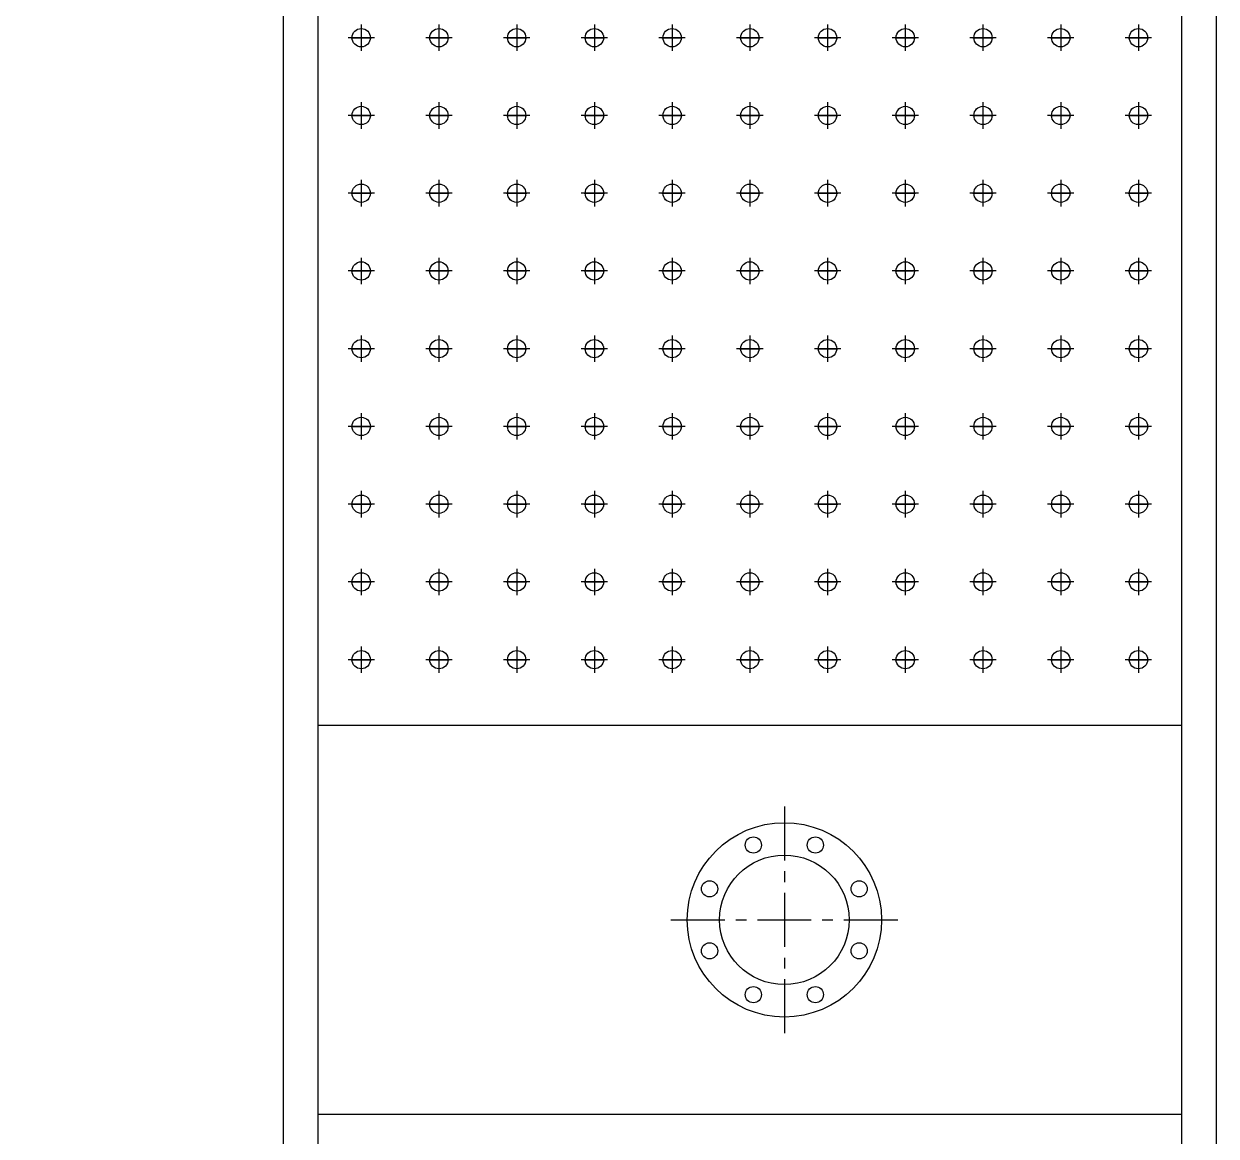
# Model space of a CAD drawing. Header units: millimetres. Extents: x 0 to 16815, y 0 to 11890.
# Drawn here: x 6004 to 7385, y 8856 to 10144 of the extents above; entities that cross this region are included whole.
import ezdxf

# ---------------------------------------------------------------- set-up
doc = ezdxf.new("R2010")
doc.units = ezdxf.units.MM
doc.linetypes.add('CENTER', pattern=[2, 1.25, -0.25, 0.25, -0.25])
doc.layers.add('CENTER', color=1, linetype='CENTER')

msp = doc.modelspace()

# ---------------------------------------------------------------- linework, layer by layer
at = {"color": 3}
for p, q in [((6304.8, 7646.3), (6304.8, 10566.3)), ((6344.8, 7646.3), (6344.8, 10566.3)), ((7344.8, 9331.3), (6344.8, 9331.3)), ((6344.8, 8881.3), (7344.8, 8881.3))]:
    msp.add_line(p, q, dxfattribs=at)
for points in [[(1984.8, 7606.3), (1984.8, 10606.3), (7384.8, 10606.3), (7384.8, 7606.3)], [(2024.8, 7646.3), (2024.8, 10566.3), (7344.8, 10566.3), (7344.8, 7646.3)]]:
    msp.add_lwpolyline(points, close=True, dxfattribs=at)
for centre in [(6394.8, 10127.5), (6484.8, 10127.5), (6574.8, 10127.5), (6664.8, 10127.5), (6754.8, 10127.5), (6844.8, 10127.5), (6934.8, 10127.5), (7024.8, 10127.5), (7114.8, 10127.5), (7204.8, 10127.5), (7294.8, 10127.5), (6394.8, 10037.5), (6484.8, 10037.5), (6574.8, 10037.5), (6664.8, 10037.5), (6754.8, 10037.5), (6844.8, 10037.5), (6934.8, 10037.5), (7024.8, 10037.5), (7114.8, 10037.5), (7204.8, 10037.5), (7294.8, 10037.5), (6394.8, 9947.5), (6484.8, 9947.5), (6574.8, 9947.5), (6664.8, 9947.5), (6754.8, 9947.5), (6844.8, 9947.5), (6934.8, 9947.5), (7024.8, 9947.5), (7114.8, 9947.5), (7204.8, 9947.5), (7294.8, 9947.5), (6394.8, 9857.5), (6484.8, 9857.5), (6574.8, 9857.5), (6664.8, 9857.5), (6754.8, 9857.5), (6844.8, 9857.5), (6934.8, 9857.5), (7024.8, 9857.5), (7114.8, 9857.5), (7204.8, 9857.5), (7294.8, 9857.5), (6394.8, 9767.5), (6484.8, 9767.5), (6574.8, 9767.5), (6664.8, 9767.5), (6754.8, 9767.5), (6844.8, 9767.5), (6934.8, 9767.5), (7024.8, 9767.5), (7114.8, 9767.5), (7204.8, 9767.5), (7294.8, 9767.5), (6394.8, 9677.5), (6484.8, 9677.5), (6574.8, 9677.5), (6664.8, 9677.5), (6754.8, 9677.5), (6844.8, 9677.5), (6934.8, 9677.5), (7024.8, 9677.5), (7114.8, 9677.5), (7204.8, 9677.5), (7294.8, 9677.5), (6394.8, 9587.5), (6484.8, 9587.5), (6574.8, 9587.5), (6664.8, 9587.5), (6754.8, 9587.5), (6844.8, 9587.5), (6934.8, 9587.5), (7024.8, 9587.5), (7114.8, 9587.5), (7204.8, 9587.5), (7294.8, 9587.5), (6394.8, 9497.5), (6484.8, 9497.5), (6574.8, 9497.5), (6664.8, 9497.5), (6754.8, 9497.5), (6844.8, 9497.5), (6934.8, 9497.5), (7024.8, 9497.5), (7114.8, 9497.5), (7204.8, 9497.5), (7294.8, 9497.5), (6394.8, 9407.5), (6484.8, 9407.5), (6574.8, 9407.5), (6664.8, 9407.5), (6754.8, 9407.5), (6844.8, 9407.5), (6934.8, 9407.5), (7024.8, 9407.5), (7114.8, 9407.5), (7204.8, 9407.5), (7294.8, 9407.5)]:
    msp.add_circle(centre, 10.6)
for centre, radius in [((6884.8, 9106.3), 112.5), ((6848.9, 9192.9), 9.38), ((6920.7, 9192.9), 9.38), ((6884.8, 9106.3), 75), ((6798.2, 9142.2), 9.38), ((6971.4, 9142.2), 9.38), ((6798.2, 9070.4), 9.38), ((6971.4, 9070.4), 9.38), ((6848.9, 9019.7), 9.38), ((6920.7, 9019.7), 9.38)]:
    msp.add_circle(centre, radius, dxfattribs=at)
at = {"layer": 'CENTER', "linetype": 'CENTER', "ltscale": 50}
for p, q in [((6394.8, 10142.8), (6394.8, 10112.2)), ((6394.8, 10139.3), (6394.8, 10115.8)), ((6484.8, 10142.8), (6484.8, 10112.2)), ((6484.8, 10139.3), (6484.8, 10115.8)), ((6574.8, 10142.8), (6574.8, 10112.2)), ((6574.8, 10139.3), (6574.8, 10115.8)), ((6664.8, 10142.8), (6664.8, 10112.2)), ((6664.8, 10139.3), (6664.8, 10115.8)), ((6754.8, 10142.8), (6754.8, 10112.2)), ((6754.8, 10139.3), (6754.8, 10115.8)), ((6844.8, 10142.8), (6844.8, 10112.2)), ((6844.8, 10139.3), (6844.8, 10115.8)), ((6934.8, 10142.8), (6934.8, 10112.2)), ((6934.8, 10139.3), (6934.8, 10115.8)), ((7024.8, 10142.8), (7024.8, 10112.2)), ((7024.8, 10139.3), (7024.8, 10115.8)), ((7114.8, 10142.8), (7114.8, 10112.2)), ((7114.8, 10139.3), (7114.8, 10115.8)), ((7204.8, 10142.8), (7204.8, 10112.2)), ((7204.8, 10139.3), (7204.8, 10115.8)), ((7294.8, 10142.8), (7294.8, 10112.2)), ((7294.8, 10139.3), (7294.8, 10115.8)), ((6410.1, 10127.5), (6379.5, 10127.5)), ((6383, 10127.5), (6406.6, 10127.5)), ((6406.6, 10127.5), (6383, 10127.5)), ((6383, 10127.5), (6406.6, 10127.5)), ((6500.1, 10127.5), (6469.5, 10127.5)), ((6473, 10127.5), (6496.6, 10127.5)), ((6496.6, 10127.5), (6473, 10127.5)), ((6473, 10127.5), (6496.6, 10127.5)), ((6590.1, 10127.5), (6559.5, 10127.5)), ((6563, 10127.5), (6586.6, 10127.5)), ((6586.6, 10127.5), (6563, 10127.5)), ((6563, 10127.5), (6586.6, 10127.5)), ((6680.1, 10127.5), (6649.5, 10127.5)), ((6653, 10127.5), (6676.6, 10127.5)), ((6676.6, 10127.5), (6653, 10127.5)), ((6653, 10127.5), (6676.6, 10127.5)), ((6770.1, 10127.5), (6739.5, 10127.5)), ((6743, 10127.5), (6766.6, 10127.5)), ((6766.6, 10127.5), (6743, 10127.5)), ((6743, 10127.5), (6766.6, 10127.5)), ((6860.1, 10127.5), (6829.5, 10127.5)), ((6833, 10127.5), (6856.6, 10127.5)), ((6856.6, 10127.5), (6833, 10127.5)), ((6833, 10127.5), (6856.6, 10127.5)), ((6950.1, 10127.5), (6919.5, 10127.5)), ((6923, 10127.5), (6946.6, 10127.5)), ((6946.6, 10127.5), (6923, 10127.5)), ((6923, 10127.5), (6946.6, 10127.5)), ((7040.1, 10127.5), (7009.5, 10127.5)), ((7013, 10127.5), (7036.6, 10127.5)), ((7036.6, 10127.5), (7013, 10127.5)), ((7013, 10127.5), (7036.6, 10127.5)), ((7130.1, 10127.5), (7099.5, 10127.5)), ((7103, 10127.5), (7126.6, 10127.5)), ((7126.6, 10127.5), (7103, 10127.5)), ((7103, 10127.5), (7126.6, 10127.5)), ((7220.1, 10127.5), (7189.5, 10127.5)), ((7193, 10127.5), (7216.6, 10127.5)), ((7216.6, 10127.5), (7193, 10127.5)), ((7193, 10127.5), (7216.6, 10127.5)), ((7310.1, 10127.5), (7279.5, 10127.5)), ((7283, 10127.5), (7306.6, 10127.5)), ((7306.6, 10127.5), (7283, 10127.5)), ((7283, 10127.5), (7306.6, 10127.5)), ((6394.8, 10052.8), (6394.8, 10022.2)), ((6484.8, 10052.8), (6484.8, 10022.2)), ((6574.8, 10052.8), (6574.8, 10022.2)), ((6664.8, 10052.8), (6664.8, 10022.2)), ((6754.8, 10052.8), (6754.8, 10022.2)), ((6844.8, 10052.8), (6844.8, 10022.2)), ((6934.8, 10052.8), (6934.8, 10022.2)), ((7024.8, 10052.8), (7024.8, 10022.2)), ((7114.8, 10052.8), (7114.8, 10022.2)), ((7204.8, 10052.8), (7204.8, 10022.2)), ((7294.8, 10052.8), (7294.8, 10022.2)), ((6410.1, 10037.5), (6379.5, 10037.5)), ((6383, 10037.5), (6406.6, 10037.5)), ((6406.6, 10037.5), (6383, 10037.5)), ((6383, 10037.5), (6406.6, 10037.5)), ((6394.8, 10049.3), (6394.8, 10025.8)), ((6500.1, 10037.5), (6469.5, 10037.5)), ((6473, 10037.5), (6496.6, 10037.5)), ((6496.6, 10037.5), (6473, 10037.5)), ((6473, 10037.5), (6496.6, 10037.5)), ((6484.8, 10049.3), (6484.8, 10025.8)), ((6590.1, 10037.5), (6559.5, 10037.5)), ((6563, 10037.5), (6586.6, 10037.5)), ((6586.6, 10037.5), (6563, 10037.5)), ((6563, 10037.5), (6586.6, 10037.5)), ((6574.8, 10049.3), (6574.8, 10025.8)), ((6680.1, 10037.5), (6649.5, 10037.5)), ((6653, 10037.5), (6676.6, 10037.5)), ((6676.6, 10037.5), (6653, 10037.5)), ((6653, 10037.5), (6676.6, 10037.5)), ((6664.8, 10049.3), (6664.8, 10025.8)), ((6770.1, 10037.5), (6739.5, 10037.5)), ((6743, 10037.5), (6766.6, 10037.5)), ((6766.6, 10037.5), (6743, 10037.5)), ((6743, 10037.5), (6766.6, 10037.5)), ((6754.8, 10049.3), (6754.8, 10025.8)), ((6860.1, 10037.5), (6829.5, 10037.5)), ((6833, 10037.5), (6856.6, 10037.5)), ((6856.6, 10037.5), (6833, 10037.5)), ((6833, 10037.5), (6856.6, 10037.5)), ((6844.8, 10049.3), (6844.8, 10025.8)), ((6950.1, 10037.5), (6919.5, 10037.5)), ((6923, 10037.5), (6946.6, 10037.5)), ((6946.6, 10037.5), (6923, 10037.5)), ((6923, 10037.5), (6946.6, 10037.5)), ((6934.8, 10049.3), (6934.8, 10025.8)), ((7040.1, 10037.5), (7009.5, 10037.5)), ((7013, 10037.5), (7036.6, 10037.5)), ((7036.6, 10037.5), (7013, 10037.5)), ((7013, 10037.5), (7036.6, 10037.5)), ((7024.8, 10049.3), (7024.8, 10025.8)), ((7130.1, 10037.5), (7099.5, 10037.5)), ((7103, 10037.5), (7126.6, 10037.5)), ((7126.6, 10037.5), (7103, 10037.5)), ((7103, 10037.5), (7126.6, 10037.5)), ((7114.8, 10049.3), (7114.8, 10025.8)), ((7220.1, 10037.5), (7189.5, 10037.5)), ((7193, 10037.5), (7216.6, 10037.5)), ((7216.6, 10037.5), (7193, 10037.5)), ((7193, 10037.5), (7216.6, 10037.5)), ((7204.8, 10049.3), (7204.8, 10025.8)), ((7310.1, 10037.5), (7279.5, 10037.5)), ((7283, 10037.5), (7306.6, 10037.5)), ((7306.6, 10037.5), (7283, 10037.5)), ((7283, 10037.5), (7306.6, 10037.5)), ((7294.8, 10049.3), (7294.8, 10025.8)), ((6394.8, 9962.8), (6394.8, 9932.2)), ((6394.8, 9959.3), (6394.8, 9935.8)), ((6484.8, 9962.8), (6484.8, 9932.2)), ((6484.8, 9959.3), (6484.8, 9935.8)), ((6574.8, 9962.8), (6574.8, 9932.2)), ((6574.8, 9959.3), (6574.8, 9935.8)), ((6664.8, 9962.8), (6664.8, 9932.2)), ((6664.8, 9959.3), (6664.8, 9935.8)), ((6754.8, 9962.8), (6754.8, 9932.2)), ((6754.8, 9959.3), (6754.8, 9935.8)), ((6844.8, 9962.8), (6844.8, 9932.2)), ((6844.8, 9959.3), (6844.8, 9935.8)), ((6934.8, 9962.8), (6934.8, 9932.2)), ((6934.8, 9959.3), (6934.8, 9935.8)), ((7024.8, 9962.8), (7024.8, 9932.2)), ((7024.8, 9959.3), (7024.8, 9935.8)), ((7114.8, 9962.8), (7114.8, 9932.2)), ((7114.8, 9959.3), (7114.8, 9935.8)), ((7204.8, 9962.8), (7204.8, 9932.2)), ((7204.8, 9959.3), (7204.8, 9935.8)), ((7294.8, 9962.8), (7294.8, 9932.2)), ((7294.8, 9959.3), (7294.8, 9935.8)), ((6410.1, 9947.5), (6379.5, 9947.5)), ((6383, 9947.5), (6406.6, 9947.5)), ((6406.6, 9947.5), (6383, 9947.5)), ((6383, 9947.5), (6406.6, 9947.5)), ((6500.1, 9947.5), (6469.5, 9947.5)), ((6473, 9947.5), (6496.6, 9947.5)), ((6496.6, 9947.5), (6473, 9947.5)), ((6473, 9947.5), (6496.6, 9947.5)), ((6590.1, 9947.5), (6559.5, 9947.5)), ((6563, 9947.5), (6586.6, 9947.5)), ((6586.6, 9947.5), (6563, 9947.5)), ((6563, 9947.5), (6586.6, 9947.5)), ((6680.1, 9947.5), (6649.5, 9947.5)), ((6653, 9947.5), (6676.6, 9947.5)), ((6676.6, 9947.5), (6653, 9947.5)), ((6653, 9947.5), (6676.6, 9947.5)), ((6770.1, 9947.5), (6739.5, 9947.5)), ((6743, 9947.5), (6766.6, 9947.5)), ((6766.6, 9947.5), (6743, 9947.5)), ((6743, 9947.5), (6766.6, 9947.5)), ((6860.1, 9947.5), (6829.5, 9947.5)), ((6833, 9947.5), (6856.6, 9947.5)), ((6856.6, 9947.5), (6833, 9947.5)), ((6833, 9947.5), (6856.6, 9947.5)), ((6950.1, 9947.5), (6919.5, 9947.5)), ((6923, 9947.5), (6946.6, 9947.5)), ((6946.6, 9947.5), (6923, 9947.5)), ((6923, 9947.5), (6946.6, 9947.5)), ((7040.1, 9947.5), (7009.5, 9947.5)), ((7013, 9947.5), (7036.6, 9947.5)), ((7036.6, 9947.5), (7013, 9947.5)), ((7013, 9947.5), (7036.6, 9947.5)), ((7130.1, 9947.5), (7099.5, 9947.5)), ((7103, 9947.5), (7126.6, 9947.5)), ((7126.6, 9947.5), (7103, 9947.5)), ((7103, 9947.5), (7126.6, 9947.5)), ((7220.1, 9947.5), (7189.5, 9947.5)), ((7193, 9947.5), (7216.6, 9947.5)), ((7216.6, 9947.5), (7193, 9947.5)), ((7193, 9947.5), (7216.6, 9947.5)), ((7310.1, 9947.5), (7279.5, 9947.5)), ((7283, 9947.5), (7306.6, 9947.5)), ((7306.6, 9947.5), (7283, 9947.5)), ((7283, 9947.5), (7306.6, 9947.5)), ((6394.8, 9872.8), (6394.8, 9842.2)), ((6484.8, 9872.8), (6484.8, 9842.2)), ((6574.8, 9872.8), (6574.8, 9842.2)), ((6664.8, 9872.8), (6664.8, 9842.2)), ((6754.8, 9872.8), (6754.8, 9842.2)), ((6844.8, 9872.8), (6844.8, 9842.2)), ((6934.8, 9872.8), (6934.8, 9842.2)), ((7024.8, 9872.8), (7024.8, 9842.2)), ((7114.8, 9872.8), (7114.8, 9842.2)), ((7204.8, 9872.8), (7204.8, 9842.2)), ((7294.8, 9872.8), (7294.8, 9842.2)), ((6394.8, 9869.3), (6394.8, 9845.8)), ((6484.8, 9869.3), (6484.8, 9845.8)), ((6574.8, 9869.3), (6574.8, 9845.8)), ((6664.8, 9869.3), (6664.8, 9845.8)), ((6754.8, 9869.3), (6754.8, 9845.8)), ((6844.8, 9869.3), (6844.8, 9845.8)), ((6934.8, 9869.3), (6934.8, 9845.8)), ((7024.8, 9869.3), (7024.8, 9845.8)), ((7114.8, 9869.3), (7114.8, 9845.8)), ((7204.8, 9869.3), (7204.8, 9845.8)), ((7294.8, 9869.3), (7294.8, 9845.8)), ((6410.1, 9857.5), (6379.5, 9857.5)), ((6383, 9857.5), (6406.6, 9857.5)), ((6406.6, 9857.5), (6383, 9857.5)), ((6383, 9857.5), (6406.6, 9857.5)), ((6500.1, 9857.5), (6469.5, 9857.5)), ((6473, 9857.5), (6496.6, 9857.5)), ((6496.6, 9857.5), (6473, 9857.5)), ((6473, 9857.5), (6496.6, 9857.5)), ((6590.1, 9857.5), (6559.5, 9857.5)), ((6563, 9857.5), (6586.6, 9857.5)), ((6586.6, 9857.5), (6563, 9857.5)), ((6563, 9857.5), (6586.6, 9857.5)), ((6680.1, 9857.5), (6649.5, 9857.5)), ((6653, 9857.5), (6676.6, 9857.5)), ((6676.6, 9857.5), (6653, 9857.5)), ((6653, 9857.5), (6676.6, 9857.5)), ((6770.1, 9857.5), (6739.5, 9857.5)), ((6743, 9857.5), (6766.6, 9857.5)), ((6766.6, 9857.5), (6743, 9857.5)), ((6743, 9857.5), (6766.6, 9857.5)), ((6860.1, 9857.5), (6829.5, 9857.5)), ((6833, 9857.5), (6856.6, 9857.5)), ((6856.6, 9857.5), (6833, 9857.5)), ((6833, 9857.5), (6856.6, 9857.5)), ((6950.1, 9857.5), (6919.5, 9857.5)), ((6923, 9857.5), (6946.6, 9857.5)), ((6946.6, 9857.5), (6923, 9857.5)), ((6923, 9857.5), (6946.6, 9857.5)), ((7040.1, 9857.5), (7009.5, 9857.5)), ((7013, 9857.5), (7036.6, 9857.5)), ((7036.6, 9857.5), (7013, 9857.5)), ((7013, 9857.5), (7036.6, 9857.5)), ((7130.1, 9857.5), (7099.5, 9857.5)), ((7103, 9857.5), (7126.6, 9857.5)), ((7126.6, 9857.5), (7103, 9857.5)), ((7103, 9857.5), (7126.6, 9857.5)), ((7220.1, 9857.5), (7189.5, 9857.5)), ((7193, 9857.5), (7216.6, 9857.5)), ((7216.6, 9857.5), (7193, 9857.5)), ((7193, 9857.5), (7216.6, 9857.5)), ((7310.1, 9857.5), (7279.5, 9857.5)), ((7283, 9857.5), (7306.6, 9857.5)), ((7306.6, 9857.5), (7283, 9857.5)), ((7283, 9857.5), (7306.6, 9857.5)), ((6394.8, 9782.8), (6394.8, 9752.2)), ((6394.8, 9779.3), (6394.8, 9755.8)), ((6484.8, 9782.8), (6484.8, 9752.2)), ((6484.8, 9779.3), (6484.8, 9755.8)), ((6574.8, 9782.8), (6574.8, 9752.2)), ((6574.8, 9779.3), (6574.8, 9755.8)), ((6664.8, 9782.8), (6664.8, 9752.2)), ((6664.8, 9779.3), (6664.8, 9755.8)), ((6754.8, 9782.8), (6754.8, 9752.2)), ((6754.8, 9779.3), (6754.8, 9755.8)), ((6844.8, 9782.8), (6844.8, 9752.2)), ((6844.8, 9779.3), (6844.8, 9755.8)), ((6934.8, 9782.8), (6934.8, 9752.2)), ((6934.8, 9779.3), (6934.8, 9755.8)), ((7024.8, 9782.8), (7024.8, 9752.2)), ((7024.8, 9779.3), (7024.8, 9755.8)), ((7114.8, 9782.8), (7114.8, 9752.2)), ((7114.8, 9779.3), (7114.8, 9755.8)), ((7204.8, 9782.8), (7204.8, 9752.2)), ((7204.8, 9779.3), (7204.8, 9755.8)), ((7294.8, 9782.8), (7294.8, 9752.2)), ((7294.8, 9779.3), (7294.8, 9755.8)), ((6410.1, 9767.5), (6379.5, 9767.5)), ((6383, 9767.5), (6406.6, 9767.5)), ((6406.6, 9767.5), (6383, 9767.5)), ((6383, 9767.5), (6406.6, 9767.5)), ((6500.1, 9767.5), (6469.5, 9767.5)), ((6473, 9767.5), (6496.6, 9767.5)), ((6496.6, 9767.5), (6473, 9767.5)), ((6473, 9767.5), (6496.6, 9767.5)), ((6590.1, 9767.5), (6559.5, 9767.5)), ((6563, 9767.5), (6586.6, 9767.5)), ((6586.6, 9767.5), (6563, 9767.5)), ((6563, 9767.5), (6586.6, 9767.5)), ((6680.1, 9767.5), (6649.5, 9767.5)), ((6653, 9767.5), (6676.6, 9767.5)), ((6676.6, 9767.5), (6653, 9767.5)), ((6653, 9767.5), (6676.6, 9767.5)), ((6770.1, 9767.5), (6739.5, 9767.5)), ((6743, 9767.5), (6766.6, 9767.5)), ((6766.6, 9767.5), (6743, 9767.5)), ((6743, 9767.5), (6766.6, 9767.5)), ((6860.1, 9767.5), (6829.5, 9767.5)), ((6833, 9767.5), (6856.6, 9767.5)), ((6856.6, 9767.5), (6833, 9767.5)), ((6833, 9767.5), (6856.6, 9767.5)), ((6950.1, 9767.5), (6919.5, 9767.5)), ((6923, 9767.5), (6946.6, 9767.5)), ((6946.6, 9767.5), (6923, 9767.5)), ((6923, 9767.5), (6946.6, 9767.5)), ((7040.1, 9767.5), (7009.5, 9767.5)), ((7013, 9767.5), (7036.6, 9767.5)), ((7036.6, 9767.5), (7013, 9767.5)), ((7013, 9767.5), (7036.6, 9767.5)), ((7130.1, 9767.5), (7099.5, 9767.5)), ((7103, 9767.5), (7126.6, 9767.5)), ((7126.6, 9767.5), (7103, 9767.5)), ((7103, 9767.5), (7126.6, 9767.5)), ((7220.1, 9767.5), (7189.5, 9767.5)), ((7193, 9767.5), (7216.6, 9767.5)), ((7216.6, 9767.5), (7193, 9767.5)), ((7193, 9767.5), (7216.6, 9767.5)), ((7310.1, 9767.5), (7279.5, 9767.5)), ((7283, 9767.5), (7306.6, 9767.5)), ((7306.6, 9767.5), (7283, 9767.5)), ((7283, 9767.5), (7306.6, 9767.5)), ((6394.8, 9692.8), (6394.8, 9662.2)), ((6484.8, 9692.8), (6484.8, 9662.2)), ((6574.8, 9692.8), (6574.8, 9662.2)), ((6664.8, 9692.8), (6664.8, 9662.2)), ((6754.8, 9692.8), (6754.8, 9662.2)), ((6844.8, 9692.8), (6844.8, 9662.2)), ((6934.8, 9692.8), (6934.8, 9662.2)), ((7024.8, 9692.8), (7024.8, 9662.2)), ((7114.8, 9692.8), (7114.8, 9662.2)), ((7204.8, 9692.8), (7204.8, 9662.2)), ((7294.8, 9692.8), (7294.8, 9662.2)), ((6394.8, 9689.3), (6394.8, 9665.8)), ((6484.8, 9689.3), (6484.8, 9665.8)), ((6574.8, 9689.3), (6574.8, 9665.8)), ((6664.8, 9689.3), (6664.8, 9665.8)), ((6754.8, 9689.3), (6754.8, 9665.8)), ((6844.8, 9689.3), (6844.8, 9665.8)), ((6934.8, 9689.3), (6934.8, 9665.8)), ((7024.8, 9689.3), (7024.8, 9665.8)), ((7114.8, 9689.3), (7114.8, 9665.8)), ((7204.8, 9689.3), (7204.8, 9665.8)), ((7294.8, 9689.3), (7294.8, 9665.8)), ((6410.1, 9677.5), (6379.5, 9677.5)), ((6383, 9677.5), (6406.6, 9677.5)), ((6406.6, 9677.5), (6383, 9677.5)), ((6383, 9677.5), (6406.6, 9677.5)), ((6500.1, 9677.5), (6469.5, 9677.5)), ((6473, 9677.5), (6496.6, 9677.5)), ((6496.6, 9677.5), (6473, 9677.5)), ((6473, 9677.5), (6496.6, 9677.5)), ((6590.1, 9677.5), (6559.5, 9677.5)), ((6563, 9677.5), (6586.6, 9677.5)), ((6586.6, 9677.5), (6563, 9677.5)), ((6563, 9677.5), (6586.6, 9677.5)), ((6680.1, 9677.5), (6649.5, 9677.5)), ((6653, 9677.5), (6676.6, 9677.5)), ((6676.6, 9677.5), (6653, 9677.5)), ((6653, 9677.5), (6676.6, 9677.5)), ((6770.1, 9677.5), (6739.5, 9677.5)), ((6743, 9677.5), (6766.6, 9677.5)), ((6766.6, 9677.5), (6743, 9677.5)), ((6743, 9677.5), (6766.6, 9677.5)), ((6860.1, 9677.5), (6829.5, 9677.5)), ((6833, 9677.5), (6856.6, 9677.5)), ((6856.6, 9677.5), (6833, 9677.5)), ((6833, 9677.5), (6856.6, 9677.5)), ((6950.1, 9677.5), (6919.5, 9677.5)), ((6923, 9677.5), (6946.6, 9677.5)), ((6946.6, 9677.5), (6923, 9677.5)), ((6923, 9677.5), (6946.6, 9677.5)), ((7040.1, 9677.5), (7009.5, 9677.5)), ((7013, 9677.5), (7036.6, 9677.5)), ((7036.6, 9677.5), (7013, 9677.5)), ((7013, 9677.5), (7036.6, 9677.5)), ((7130.1, 9677.5), (7099.5, 9677.5)), ((7103, 9677.5), (7126.6, 9677.5)), ((7126.6, 9677.5), (7103, 9677.5)), ((7103, 9677.5), (7126.6, 9677.5)), ((7220.1, 9677.5), (7189.5, 9677.5)), ((7193, 9677.5), (7216.6, 9677.5)), ((7216.6, 9677.5), (7193, 9677.5)), ((7193, 9677.5), (7216.6, 9677.5)), ((7310.1, 9677.5), (7279.5, 9677.5)), ((7283, 9677.5), (7306.6, 9677.5)), ((7306.6, 9677.5), (7283, 9677.5)), ((7283, 9677.5), (7306.6, 9677.5)), ((6394.8, 9602.8), (6394.8, 9572.2)), ((6394.8, 9599.3), (6394.8, 9575.8)), ((6484.8, 9602.8), (6484.8, 9572.2)), ((6484.8, 9599.3), (6484.8, 9575.8)), ((6574.8, 9602.8), (6574.8, 9572.2)), ((6574.8, 9599.3), (6574.8, 9575.8)), ((6664.8, 9602.8), (6664.8, 9572.2)), ((6664.8, 9599.3), (6664.8, 9575.8)), ((6754.8, 9602.8), (6754.8, 9572.2)), ((6754.8, 9599.3), (6754.8, 9575.8)), ((6844.8, 9602.8), (6844.8, 9572.2)), ((6844.8, 9599.3), (6844.8, 9575.8)), ((6934.8, 9602.8), (6934.8, 9572.2)), ((6934.8, 9599.3), (6934.8, 9575.8)), ((7024.8, 9602.8), (7024.8, 9572.2)), ((7024.8, 9599.3), (7024.8, 9575.8)), ((7114.8, 9602.8), (7114.8, 9572.2)), ((7114.8, 9599.3), (7114.8, 9575.8)), ((7204.8, 9602.8), (7204.8, 9572.2)), ((7204.8, 9599.3), (7204.8, 9575.8)), ((7294.8, 9602.8), (7294.8, 9572.2)), ((7294.8, 9599.3), (7294.8, 9575.8)), ((6410.1, 9587.5), (6379.5, 9587.5)), ((6383, 9587.5), (6406.6, 9587.5)), ((6406.6, 9587.5), (6383, 9587.5)), ((6383, 9587.5), (6406.6, 9587.5)), ((6500.1, 9587.5), (6469.5, 9587.5)), ((6473, 9587.5), (6496.6, 9587.5)), ((6496.6, 9587.5), (6473, 9587.5)), ((6473, 9587.5), (6496.6, 9587.5)), ((6590.1, 9587.5), (6559.5, 9587.5)), ((6563, 9587.5), (6586.6, 9587.5)), ((6586.6, 9587.5), (6563, 9587.5)), ((6563, 9587.5), (6586.6, 9587.5)), ((6680.1, 9587.5), (6649.5, 9587.5)), ((6653, 9587.5), (6676.6, 9587.5)), ((6676.6, 9587.5), (6653, 9587.5)), ((6653, 9587.5), (6676.6, 9587.5)), ((6770.1, 9587.5), (6739.5, 9587.5)), ((6743, 9587.5), (6766.6, 9587.5)), ((6766.6, 9587.5), (6743, 9587.5)), ((6743, 9587.5), (6766.6, 9587.5)), ((6860.1, 9587.5), (6829.5, 9587.5)), ((6833, 9587.5), (6856.6, 9587.5)), ((6856.6, 9587.5), (6833, 9587.5)), ((6833, 9587.5), (6856.6, 9587.5)), ((6950.1, 9587.5), (6919.5, 9587.5)), ((6923, 9587.5), (6946.6, 9587.5)), ((6946.6, 9587.5), (6923, 9587.5)), ((6923, 9587.5), (6946.6, 9587.5)), ((7040.1, 9587.5), (7009.5, 9587.5)), ((7013, 9587.5), (7036.6, 9587.5)), ((7036.6, 9587.5), (7013, 9587.5)), ((7013, 9587.5), (7036.6, 9587.5)), ((7130.1, 9587.5), (7099.5, 9587.5)), ((7103, 9587.5), (7126.6, 9587.5)), ((7126.6, 9587.5), (7103, 9587.5)), ((7103, 9587.5), (7126.6, 9587.5)), ((7220.1, 9587.5), (7189.5, 9587.5)), ((7193, 9587.5), (7216.6, 9587.5)), ((7216.6, 9587.5), (7193, 9587.5)), ((7193, 9587.5), (7216.6, 9587.5)), ((7310.1, 9587.5), (7279.5, 9587.5)), ((7283, 9587.5), (7306.6, 9587.5)), ((7306.6, 9587.5), (7283, 9587.5)), ((7283, 9587.5), (7306.6, 9587.5)), ((6394.8, 9512.8), (6394.8, 9482.2)), ((6484.8, 9512.8), (6484.8, 9482.2)), ((6574.8, 9512.8), (6574.8, 9482.2)), ((6664.8, 9512.8), (6664.8, 9482.2)), ((6754.8, 9512.8), (6754.8, 9482.2)), ((6844.8, 9512.8), (6844.8, 9482.2)), ((6934.8, 9512.8), (6934.8, 9482.2)), ((7024.8, 9512.8), (7024.8, 9482.2)), ((7114.8, 9512.8), (7114.8, 9482.2)), ((7204.8, 9512.8), (7204.8, 9482.2)), ((7294.8, 9512.8), (7294.8, 9482.2)), ((6394.8, 9509.3), (6394.8, 9485.8)), ((6484.8, 9509.3), (6484.8, 9485.8)), ((6574.8, 9509.3), (6574.8, 9485.8)), ((6664.8, 9509.3), (6664.8, 9485.8)), ((6754.8, 9509.3), (6754.8, 9485.8)), ((6844.8, 9509.3), (6844.8, 9485.8)), ((6934.8, 9509.3), (6934.8, 9485.8)), ((7024.8, 9509.3), (7024.8, 9485.8)), ((7114.8, 9509.3), (7114.8, 9485.8)), ((7204.8, 9509.3), (7204.8, 9485.8)), ((7294.8, 9509.3), (7294.8, 9485.8)), ((6410.1, 9497.5), (6379.5, 9497.5)), ((6383, 9497.5), (6406.6, 9497.5)), ((6406.6, 9497.5), (6383, 9497.5)), ((6383, 9497.5), (6406.6, 9497.5)), ((6500.1, 9497.5), (6469.5, 9497.5)), ((6473, 9497.5), (6496.6, 9497.5)), ((6496.6, 9497.5), (6473, 9497.5)), ((6473, 9497.5), (6496.6, 9497.5)), ((6590.1, 9497.5), (6559.5, 9497.5)), ((6563, 9497.5), (6586.6, 9497.5)), ((6586.6, 9497.5), (6563, 9497.5)), ((6563, 9497.5), (6586.6, 9497.5)), ((6680.1, 9497.5), (6649.5, 9497.5)), ((6653, 9497.5), (6676.6, 9497.5)), ((6676.6, 9497.5), (6653, 9497.5)), ((6653, 9497.5), (6676.6, 9497.5)), ((6770.1, 9497.5), (6739.5, 9497.5)), ((6743, 9497.5), (6766.6, 9497.5)), ((6766.6, 9497.5), (6743, 9497.5)), ((6743, 9497.5), (6766.6, 9497.5)), ((6860.1, 9497.5), (6829.5, 9497.5)), ((6833, 9497.5), (6856.6, 9497.5)), ((6856.6, 9497.5), (6833, 9497.5)), ((6833, 9497.5), (6856.6, 9497.5)), ((6950.1, 9497.5), (6919.5, 9497.5)), ((6923, 9497.5), (6946.6, 9497.5)), ((6946.6, 9497.5), (6923, 9497.5)), ((6923, 9497.5), (6946.6, 9497.5)), ((7040.1, 9497.5), (7009.5, 9497.5)), ((7013, 9497.5), (7036.6, 9497.5)), ((7036.6, 9497.5), (7013, 9497.5)), ((7013, 9497.5), (7036.6, 9497.5)), ((7130.1, 9497.5), (7099.5, 9497.5)), ((7103, 9497.5), (7126.6, 9497.5)), ((7126.6, 9497.5), (7103, 9497.5)), ((7103, 9497.5), (7126.6, 9497.5)), ((7220.1, 9497.5), (7189.5, 9497.5)), ((7193, 9497.5), (7216.6, 9497.5)), ((7216.6, 9497.5), (7193, 9497.5)), ((7193, 9497.5), (7216.6, 9497.5)), ((7310.1, 9497.5), (7279.5, 9497.5)), ((7283, 9497.5), (7306.6, 9497.5)), ((7306.6, 9497.5), (7283, 9497.5)), ((7283, 9497.5), (7306.6, 9497.5)), ((6394.8, 9422.8), (6394.8, 9392.2)), ((6394.8, 9419.3), (6394.8, 9395.8)), ((6484.8, 9422.8), (6484.8, 9392.2)), ((6484.8, 9419.3), (6484.8, 9395.8)), ((6574.8, 9422.8), (6574.8, 9392.2)), ((6574.8, 9419.3), (6574.8, 9395.8)), ((6664.8, 9422.8), (6664.8, 9392.2)), ((6664.8, 9419.3), (6664.8, 9395.8)), ((6754.8, 9422.8), (6754.8, 9392.2)), ((6754.8, 9419.3), (6754.8, 9395.8)), ((6844.8, 9422.8), (6844.8, 9392.2)), ((6844.8, 9419.3), (6844.8, 9395.8)), ((6934.8, 9422.8), (6934.8, 9392.2)), ((6934.8, 9419.3), (6934.8, 9395.8)), ((7024.8, 9422.8), (7024.8, 9392.2)), ((7024.8, 9419.3), (7024.8, 9395.8)), ((7114.8, 9422.8), (7114.8, 9392.2)), ((7114.8, 9419.3), (7114.8, 9395.8)), ((7204.8, 9422.8), (7204.8, 9392.2)), ((7204.8, 9419.3), (7204.8, 9395.8)), ((7294.8, 9422.8), (7294.8, 9392.2)), ((7294.8, 9419.3), (7294.8, 9395.8)), ((6410.1, 9407.5), (6379.5, 9407.5)), ((6383, 9407.5), (6406.6, 9407.5)), ((6406.6, 9407.5), (6383, 9407.5)), ((6383, 9407.5), (6406.6, 9407.5)), ((6500.1, 9407.5), (6469.5, 9407.5)), ((6473, 9407.5), (6496.6, 9407.5)), ((6496.6, 9407.5), (6473, 9407.5)), ((6473, 9407.5), (6496.6, 9407.5)), ((6590.1, 9407.5), (6559.5, 9407.5)), ((6563, 9407.5), (6586.6, 9407.5)), ((6586.6, 9407.5), (6563, 9407.5)), ((6563, 9407.5), (6586.6, 9407.5)), ((6680.1, 9407.5), (6649.5, 9407.5)), ((6653, 9407.5), (6676.6, 9407.5)), ((6676.6, 9407.5), (6653, 9407.5)), ((6653, 9407.5), (6676.6, 9407.5)), ((6770.1, 9407.5), (6739.5, 9407.5)), ((6743, 9407.5), (6766.6, 9407.5)), ((6766.6, 9407.5), (6743, 9407.5)), ((6743, 9407.5), (6766.6, 9407.5)), ((6860.1, 9407.5), (6829.5, 9407.5)), ((6833, 9407.5), (6856.6, 9407.5)), ((6856.6, 9407.5), (6833, 9407.5)), ((6833, 9407.5), (6856.6, 9407.5)), ((6950.1, 9407.5), (6919.5, 9407.5)), ((6923, 9407.5), (6946.6, 9407.5)), ((6946.6, 9407.5), (6923, 9407.5)), ((6923, 9407.5), (6946.6, 9407.5)), ((7040.1, 9407.5), (7009.5, 9407.5)), ((7013, 9407.5), (7036.6, 9407.5)), ((7036.6, 9407.5), (7013, 9407.5)), ((7013, 9407.5), (7036.6, 9407.5)), ((7130.1, 9407.5), (7099.5, 9407.5)), ((7103, 9407.5), (7126.6, 9407.5)), ((7126.6, 9407.5), (7103, 9407.5)), ((7103, 9407.5), (7126.6, 9407.5)), ((7220.1, 9407.5), (7189.5, 9407.5)), ((7193, 9407.5), (7216.6, 9407.5)), ((7216.6, 9407.5), (7193, 9407.5)), ((7193, 9407.5), (7216.6, 9407.5)), ((7310.1, 9407.5), (7279.5, 9407.5)), ((7283, 9407.5), (7306.6, 9407.5)), ((7306.6, 9407.5), (7283, 9407.5)), ((7283, 9407.5), (7306.6, 9407.5)), ((6884.8, 9237.5), (6884.8, 8975)), ((6753.5, 9106.3), (7016, 9106.3))]:
    msp.add_line(p, q, dxfattribs=at)

doc.saveas('drawing.dxf')
